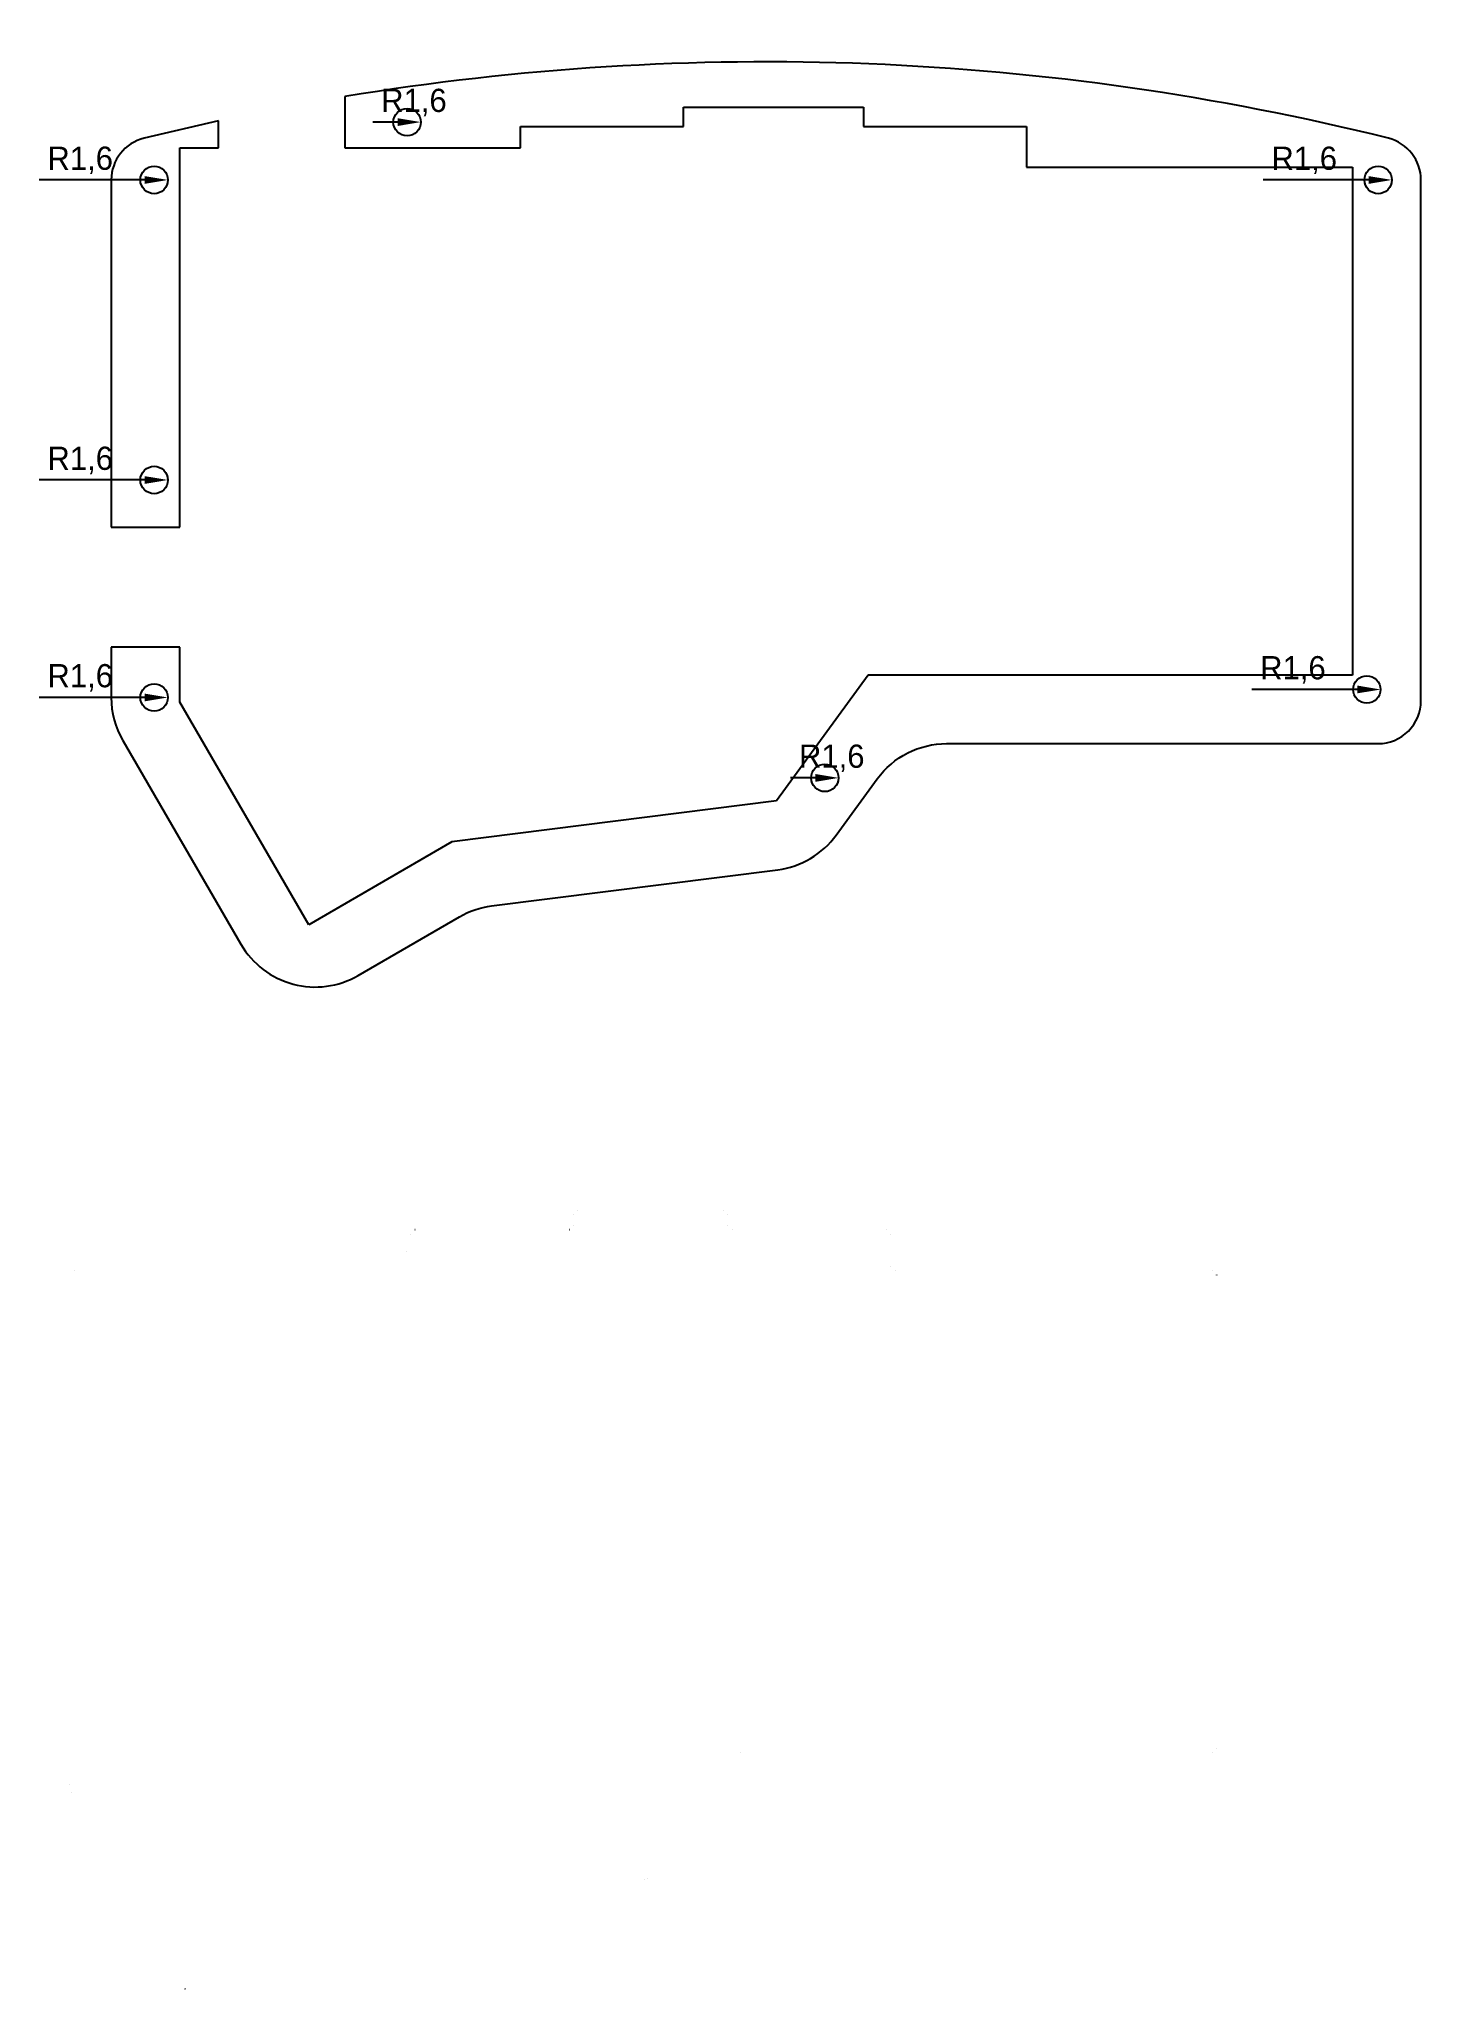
# Model space of a CAD drawing. Header units: millimetres. Extents: x -3 to 158, y 1 to 228.
import ezdxf

# ---------------------------------------------------------------- set-up
doc = ezdxf.new("R2010")
doc.units = ezdxf.units.MM
doc.layers.add('0 (2)', color=7, linetype='Continuous')
doc.layers.add('Dimensions', color=7, linetype='Continuous')
doc.dimstyles.new('ISO-25', dxfattribs={"dimtxt": 2.5, "dimasz": 2.5, "dimexe": 1.25, "dimexo": 0.625, "dimtad": 1, "dimtxsty": 'Standard', "dimcen": 2.5, "dimadec": 0, "dimazin": 0, "dimtfac": 1, "dimtmove": 0, "dimatfit": 3, "dimfxl": 1, "dimarcsym": 0})

# ---------------------------------------------------------------- blocks, each defined once
blk = doc.blocks.new('*D1')
at = {"layer": 'Defpoints', "color": 0}
for p in [(10, 211.81), (11.6, 211.81)]:
    blk.add_point(p, dxfattribs=at)
at = {"layer": 'Dimensions', "color": 140, "lineweight": -2}
blk.add_line((8.89, 211.81), (-3.42, 211.81), dxfattribs=at)
at = {"layer": 'Dimensions', "color": 140}
blk.add_solid([(8.89, 211.35), (8.89, 212.26), (11.6, 211.81)], dxfattribs=at)
at = {"layer": 'Dimensions', "color": 140, "insert": (1.38, 214.09), "char_height": 2.708, "attachment_point": 5}
blk.add_mtext('R1,6', dxfattribs=at)
blk = doc.blocks.new('*D2')
at = {"layer": 'Defpoints', "color": 0}
for p in [(10, 176.81), (11.6, 176.81)]:
    blk.add_point(p, dxfattribs=at)
at = {"layer": 'Dimensions', "color": 140, "lineweight": -2}
blk.add_line((8.89, 176.81), (-3.42, 176.81), dxfattribs=at)
at = {"layer": 'Dimensions', "color": 140}
blk.add_solid([(8.89, 176.35), (8.89, 177.26), (11.6, 176.81)], dxfattribs=at)
at = {"layer": 'Dimensions', "color": 140, "insert": (1.38, 179.09), "char_height": 2.708, "attachment_point": 5}
blk.add_mtext('R1,6', dxfattribs=at)
blk = doc.blocks.new('*D3')
at = {"layer": 'Defpoints', "color": 0}
for p in [(152.75, 211.81), (154.35, 211.81)]:
    blk.add_point(p, dxfattribs=at)
at = {"layer": 'Dimensions', "color": 140, "lineweight": -2}
blk.add_line((151.64, 211.81), (139.33, 211.81), dxfattribs=at)
at = {"layer": 'Dimensions', "color": 140}
blk.add_solid([(151.64, 211.35), (151.64, 212.26), (154.35, 211.81)], dxfattribs=at)
at = {"layer": 'Dimensions', "color": 140, "insert": (144.13, 214.09), "char_height": 2.708, "attachment_point": 5}
blk.add_mtext('R1,6', dxfattribs=at)
blk = doc.blocks.new('*D4')
at = {"layer": 'Defpoints', "color": 0}
for p in [(10, 151.44), (11.6, 151.44)]:
    blk.add_point(p, dxfattribs=at)
at = {"layer": 'Dimensions', "color": 140, "lineweight": -2}
blk.add_line((8.89, 151.44), (-3.42, 151.44), dxfattribs=at)
at = {"layer": 'Dimensions', "color": 140}
blk.add_solid([(8.89, 150.99), (8.89, 151.89), (11.6, 151.44)], dxfattribs=at)
at = {"layer": 'Dimensions', "color": 140, "insert": (1.38, 153.73), "char_height": 2.708, "attachment_point": 5}
blk.add_mtext('R1,6', dxfattribs=at)
blk = doc.blocks.new('*D5')
at = {"layer": 'Defpoints', "color": 0}
for p in [(88.23, 142.06), (89.83, 142.06)]:
    blk.add_point(p, dxfattribs=at)
at = {"layer": 'Dimensions', "color": 140, "lineweight": -2}
blk.add_line((87.12, 142.06), (84.23, 142.06), dxfattribs=at)
at = {"layer": 'Dimensions', "color": 140}
blk.add_solid([(87.12, 141.6), (87.12, 142.51), (89.83, 142.06)], dxfattribs=at)
at = {"layer": 'Dimensions', "color": 140, "insert": (89.03, 144.34), "char_height": 2.708, "attachment_point": 5}
blk.add_mtext('R1,6', dxfattribs=at)
blk = doc.blocks.new('*D6')
at = {"layer": 'Defpoints', "color": 0}
for p in [(151.43, 152.37), (153.03, 152.37)]:
    blk.add_point(p, dxfattribs=at)
at = {"layer": 'Dimensions', "color": 140, "lineweight": -2}
blk.add_line((150.32, 152.37), (138.01, 152.37), dxfattribs=at)
at = {"layer": 'Dimensions', "color": 140}
blk.add_solid([(150.32, 151.92), (150.32, 152.83), (153.03, 152.37)], dxfattribs=at)
at = {"layer": 'Dimensions', "color": 140, "insert": (142.81, 154.66), "char_height": 2.708, "attachment_point": 5}
blk.add_mtext('R1,6', dxfattribs=at)
blk = doc.blocks.new('*D7')
at = {"layer": 'Defpoints', "color": 0}
for p in [(39.5, 218.56), (41.1, 218.56)]:
    blk.add_point(p, dxfattribs=at)
at = {"layer": 'Dimensions', "color": 140, "lineweight": -2}
blk.add_line((38.39, 218.56), (35.5, 218.56), dxfattribs=at)
at = {"layer": 'Dimensions', "color": 140}
blk.add_solid([(38.39, 218.1), (38.39, 219.01), (41.1, 218.56)], dxfattribs=at)
at = {"layer": 'Dimensions', "color": 140, "insert": (40.3, 220.84), "char_height": 2.708, "attachment_point": 5}
blk.add_mtext('R1,6', dxfattribs=at)

msp = doc.modelspace()

# ---------------------------------------------------------------- linework, layer by layer
at = {"layer": '0 (2)'}
for p, q in [((32.25, 221.532), (32.25, 215.556)), ((17.5, 218.702), (8.857, 216.673)), ((17.5, 215.556), (17.5, 218.702)), ((71.75, 220.306), (92.75, 220.306)), ((71.75, 218.056), (71.75, 220.306)), ((92.75, 220.306), (92.75, 218.056)), ((52.75, 215.556), (52.75, 218.056)), ((52.75, 218.056), (71.75, 218.056)), ((92.75, 218.056), (111.75, 218.056)), ((111.75, 218.056), (111.75, 213.306)), ((13, 171.306), (13, 215.556)), ((13, 215.556), (17.5, 215.556)), ((32.25, 215.556), (52.75, 215.556)), ((5, 211.806), (5, 171.306)), ((111.75, 213.306), (149.75, 213.306)), ((149.75, 213.306), (149.75, 154.056)), ((157.75, 151.056), (157.75, 211.806)), ((5, 171.306), (13, 171.306)), ((5, 157.306), (5, 151.44)), ((13, 157.306), (5, 157.306)), ((13, 150.902), (13, 157.306)), ((93.263, 154.056), (82.581, 139.399)), ((149.75, 154.056), (93.263, 154.056)), ((28.055, 124.933), (13, 150.902)), ((6.349, 146.425), (20.13, 122.651)), ((102.418, 146.056), (152.75, 146.056)), ((89.554, 135.385), (94.336, 141.946)), ((82.581, 139.399), (44.74, 134.606)), ((44.74, 134.606), (28.055, 124.933)), ((49.359, 127.127), (82.73, 131.354)), ((33.797, 119.015), (45.6, 125.858)), ((58.926292, 91.073197), (58.926998, 91.074961)), ((59.427235, 91.574845), (59.426176, 91.573434)), ((76.426478, 91.573434), (76.427183, 91.574845)), ((76.926362, 91.073197), (76.927773, 91.074608)), ((39.927864, 88.824246), (39.926453, 88.823188)), ((40.428454, 89.324836), (40.426338, 89.323072)), ((58.42676, 89.324836), (58.426055, 89.323072)), ((58.426408, 89.323072), (58.426055, 89.323072)), ((58.926998, 89.825073), (58.926292, 89.823309)), ((76.927773, 89.824721), (76.926362, 89.823309)), ((76.926362, 89.822957), (76.926362, 89.823309)), ((77.426247, 89.323072), (77.428363, 89.324836)), ((95.425964, 89.323072), (95.42667, 89.324836)), ((95.925848, 88.823188), (95.926907, 88.824246)), ((39.42738, 86.825414), (39.426569, 86.823298)), ((0.677558, 84.575053), (0.676535, 84.572936)), ((95.926907, 85.07529), (95.925848, 85.072821)), ((95.925848, 85.072821), (95.925848, 85.073173)), ((96.426085, 84.572936), (96.427497, 84.575053)), ((133.425995, 84.572936), (133.427406, 84.575053)), ((133.926232, 84.073052), (133.927996, 84.074463)), ((78.426368, 28.324481), (78.426368, 28.323423)), ((133.425995, 28.323423), (133.427406, 28.324481)), ((133.926232, 28.823307), (133.927996, 28.824718)), ((0.177145, 24.600572), (0.176475, 24.598455)), ((0.403663, 23.725686), (0.402992, 23.724451)), ((67.530159, 13.722002), (67.529806, 13.71992)), ((67.17703, 13.574541), (67.176324, 13.573518)), ((13.631407, 0.793271), (13.62929, 0.791824))]:
    msp.add_line(p, q, dxfattribs=at)
for centre in [(39.5, 218.556), (10, 211.806), (152.75, 211.806), (10, 176.806), (10, 151.44), (151.432, 152.374), (88.229, 142.056)]:
    msp.add_circle(centre, 1.6, dxfattribs=at)
for points in [[(153.947, 216.673), (114.140217, 226.596219), (72.721216, 228.249957), (32.25, 221.532)], [(8.857, 216.673), (6.59758, 216.142448), (5.00028, 214.126876), (5, 211.806)], [(157.75, 211.806), (157.749585, 214.108878), (156.181441, 216.115756), (153.947, 216.673)], [(5, 151.44), (5.000175, 149.678704), (5.465535, 147.948697), (6.349, 146.425)], [(156.285534, 147.520466), (157.223216, 148.458148), (157.75, 149.729918), (157.75, 151.056)], [(94.336, 141.946), (96.218438, 144.528785), (99.22201, 146.056214), (102.418, 146.056)], [(152.75, 146.056), (154.076082, 146.056), (155.347852, 146.582784), (156.285534, 147.520466)], [(82.73, 131.354), (85.462776, 131.700429), (87.931622, 133.158799), (89.554, 135.385)], [(45.6, 125.858), (46.755671, 126.527808), (48.033822, 126.959299), (49.359, 127.127)], [(20.13, 122.651), (21.460158, 120.356442), (23.647366, 118.684284), (26.21044, 118.002398)], [(26.21044, 118.002398), (28.773514, 117.320512), (31.502491, 117.684757), (33.797, 119.015)], [(13.632113, 0.787238), (13.631407, 0.788649), (13.630349, 0.790413), (13.62929, 0.791824)]]:
    msp.add_open_spline(points, degree=3, dxfattribs=at)

# ---------------------------------------------------------------- dimensions: what is measured, and where the dimension line sits
at = {"layer": 'Dimensions'}
for center, mpoint, picture, middle in [((39.5, 218.556), (41.1, 218.556), '*D7', (40.3, 218.556)), ((10, 211.806), (11.6, 211.806), '*D1', (1.380941, 211.806)), ((152.75, 211.806), (154.35, 211.806), '*D3', (144.130941, 211.806)), ((10, 176.806), (11.6, 176.806), '*D2', (1.380941, 176.806)), ((10, 151.44), (11.6, 151.44), '*D4', (1.380941, 151.44)), ((151.432, 152.374), (153.032, 152.374), '*D6', (142.812941, 152.374)), ((88.229, 142.056), (89.829, 142.056), '*D5', (89.029, 142.056))]:
    dim = msp.add_radius_dim(center=center, mpoint=mpoint, dimstyle='ISO-25', override={"dimscale": 1.083156, "dimdec": 3, "dimzin": 8, "dimlunit": 2, "dimclrd": 140, "dimclre": 140, "dimclrt": 140}, dxfattribs=at)
    dim.commit()
    dim.dimension.update_dxf_attribs({"geometry": picture, "text_midpoint": middle, "dimtype": 164})

doc.saveas('drawing.dxf')
